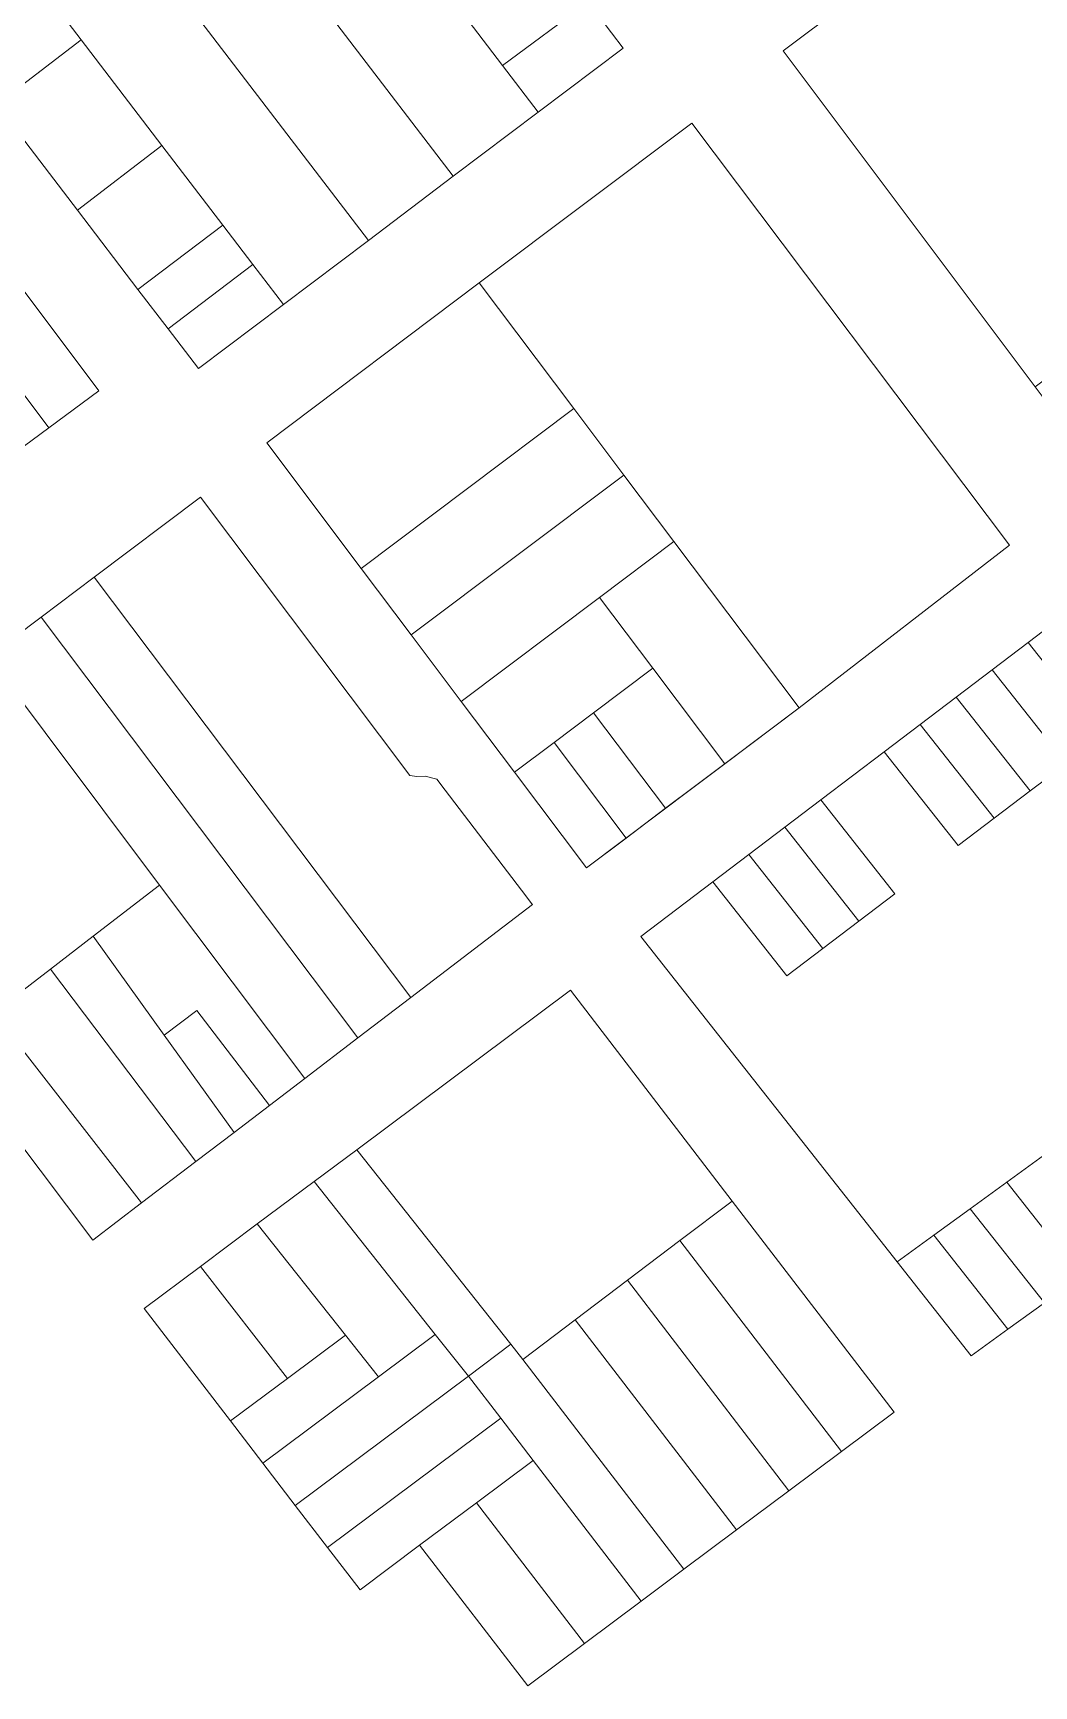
# Model space of a CAD drawing. Header units: metres. Extents: x 3873 to 16340, y -5213 to 3289.
# Drawn here: x 4769.8 to 4995.6, y 430.5 to 803.4 of the extents above; entities that cross this region are included whole.
import ezdxf

# ---------------------------------------------------------------- set-up
doc = ezdxf.new("R2010")
doc.units = ezdxf.units.M
doc.layers.add('CONTEXTO-MANZANAS', color=8, linetype='Continuous', lineweight=0, plot=False)
doc.layers.add('CONTEXTO-PARCELAS', color=9, linetype='Continuous', lineweight=0, plot=False)

msp = doc.modelspace()

# ---------------------------------------------------------------- linework, layer by layer
at = {"layer": 'CONTEXTO-MANZANAS'}
for points in [[(5035, 871.45), (5107, 775.45), (5098.36, 768.97), (5089.72, 762.49), (5081.08, 756.01), (5072.44, 749.53), (5063.8, 743.05), (5054.2, 735.85), (5045.56, 729.37), (5036.92, 722.89), (5028.28, 716.41), (5019.64, 709.93), (5011, 703.45), (4995.88, 723.61), (4939, 799.45), (5035, 871.45)], [(4718.29, 811.02), (4734.95, 788.85), (4741.8, 779.73), (4748.08, 771.37), (4754.85, 762.36), (4761.42, 753.61), (4767.99, 744.87), (4784.65, 722.69), (4773.38, 714.38), (4762.03, 706.01), (4751.15, 697.99), (4740.27, 689.97), (4723.72, 712.04), (4717.05, 720.93), (4710.46, 729.71), (4703.84, 738.54), (4697.32, 747.24), (4690.58, 756.22), (4674.37, 777.83), (4685.35, 786.13), (4696.33, 794.42), (4707.31, 802.72), (4718.29, 811.02)], [(4894.98, 810.4), (4902.88, 800.07), (4883.73, 785.6), (4864.57, 771.13), (4845.43, 756.67), (4826.28, 742.2), (4807.13, 727.73)], [(4807.13, 727.73), (4800.3, 736.67), (4793.46, 745.61), (4779.8, 763.48), (4761.58, 787.32), (4754.75, 796.26), (4747.92, 805.19)], [(4822.49, 710.98), (4870.43, 747.06), (4918.38, 783.13), (4990.03, 687.92), (4942.59, 651.18), (4894.65, 615.1), (4878.41, 636.67), (4866.39, 652.65), (4855.11, 667.63), (4843.84, 682.62), (4822.49, 710.98)], [(4771.6, 671.67), (4783.6, 680.7), (4807.56, 698.73), (4854.81, 635.92), (4856.38, 635.67), (4858.25, 635.79), (4860.88, 635.1), (4862.72, 632.57), (4876.81, 614.2), (4880, 610.01), (4882.31, 606.98), (4882.47, 606.79), (4855, 585.79), (4843.06, 576.7), (4831.13, 567.57), (4823.13, 561.47), (4815.13, 555.35), (4806.5, 548.79), (4794.28, 539.48), (4783.28, 531.07), (4711.5, 626.45), (4759.63, 662.67), (4771.6, 671.67)], [(4997.92, 516.96), (4989.68, 510.95), (4981.44, 504.94), (4964.73, 526.16), (4906.91, 599.57), (4923.15, 611.91), (4931.27, 618.08), (4939.4, 624.25), (4947.52, 630.42), (4961.81, 641.28), (4969.93, 647.44), (4978.05, 653.61), (4986.17, 659.78), (4994.29, 665.95), (5002.45, 672.15)]]:
    msp.add_lwpolyline(points, dxfattribs=at)
at = {"layer": 'CONTEXTO-PARCELAS'}
for points in [[(4864.57, 771.13), (4791.7, 866.48), (4810.85, 880.94), (4829.07, 857.11), (4836.84, 846.94), (4844.61, 836.77), (4852.39, 826.6), (4860.16, 816.43), (4867.93, 806.26), (4875.71, 796.09), (4883.73, 785.6), (4864.57, 771.13)], [(4864.57, 771.13), (4791.7, 866.48), (4810.85, 880.94), (4829.07, 857.11), (4836.84, 846.94), (4844.61, 836.77), (4852.39, 826.6), (4860.16, 816.43), (4867.93, 806.26), (4875.71, 796.09), (4883.73, 785.6), (4864.57, 771.13)], [(5035, 871.45), (5107, 775.45), (5098.36, 768.97), (5083.24, 789.13), (5074.6, 782.65), (5065.96, 776.17), (5057.32, 769.69), (5048.68, 763.21), (5063.8, 743.05), (5054.2, 735.85), (5039.08, 756.01), (5030.44, 749.53), (5021.8, 743.05), (5013.16, 736.57), (5004.52, 730.09), (4995.88, 723.61), (4939, 799.45), (5035, 871.45)], [(5035, 871.45), (5107, 775.45), (5098.36, 768.97), (5083.24, 789.13), (5074.6, 782.65), (5065.96, 776.17), (5057.32, 769.69), (5048.68, 763.21), (5063.8, 743.05), (5054.2, 735.85), (5039.08, 756.01), (5030.44, 749.53), (5021.8, 743.05), (5013.16, 736.57), (5004.52, 730.09), (4995.88, 723.61), (4939, 799.45), (5035, 871.45)], [(4845.43, 756.67), (4772.55, 852.01), (4791.7, 866.48), (4864.57, 771.13), (4845.43, 756.67)], [(4845.43, 756.67), (4772.55, 852.01), (4791.7, 866.48), (4864.57, 771.13), (4845.43, 756.67)], [(4826.28, 742.2), (4819.36, 751.24), (4812.61, 760.07), (4798.87, 778.06), (4780.65, 801.89), (4773.82, 810.83), (4766.98, 819.77), (4753.4, 837.54), (4772.55, 852.01), (4845.43, 756.67), (4826.28, 742.2)], [(4826.28, 742.2), (4819.36, 751.24), (4812.61, 760.07), (4798.87, 778.06), (4780.65, 801.89), (4773.82, 810.83), (4766.98, 819.77), (4753.4, 837.54), (4772.55, 852.01), (4845.43, 756.67), (4826.28, 742.2)], [(4894.98, 810.4), (4875.71, 796.09), (4867.93, 806.26), (4887.09, 820.73), (4894.98, 810.4)], [(4894.98, 810.4), (4875.71, 796.09), (4867.93, 806.26), (4887.09, 820.73), (4894.98, 810.4)], [(4780.65, 801.89), (4761.58, 787.32), (4754.75, 796.26), (4773.82, 810.83), (4780.65, 801.89)], [(4780.65, 801.89), (4761.58, 787.32), (4754.75, 796.26), (4773.82, 810.83), (4780.65, 801.89)], [(4883.73, 785.6), (4875.71, 796.09), (4894.98, 810.4), (4902.88, 800.07), (4883.73, 785.6)], [(4883.73, 785.6), (4875.71, 796.09), (4894.98, 810.4), (4902.88, 800.07), (4883.73, 785.6)], [(4942.59, 651.18), (4914.33, 688.73), (4903.05, 703.71), (4891.78, 718.69), (4870.43, 747.06), (4918.38, 783.13), (4990.03, 687.92), (4942.59, 651.18)], [(4942.59, 651.18), (4914.33, 688.73), (4903.05, 703.71), (4891.78, 718.69), (4870.43, 747.06), (4918.38, 783.13), (4990.03, 687.92), (4942.59, 651.18)], [(4812.61, 760.07), (4793.46, 745.61), (4779.8, 763.48), (4798.87, 778.06), (4812.61, 760.07)], [(4812.61, 760.07), (4793.46, 745.61), (4779.8, 763.48), (4798.87, 778.06), (4812.61, 760.07)], [(4819.36, 751.24), (4800.3, 736.67), (4793.46, 745.61), (4812.61, 760.07), (4819.36, 751.24)], [(4819.36, 751.24), (4800.3, 736.67), (4793.46, 745.61), (4812.61, 760.07), (4819.36, 751.24)], [(4807.13, 727.73), (4800.3, 736.67), (4819.36, 751.24), (4826.28, 742.2), (4807.13, 727.73)], [(4807.13, 727.73), (4800.3, 736.67), (4819.36, 751.24), (4826.28, 742.2), (4807.13, 727.73)], [(4891.78, 718.69), (4843.84, 682.62), (4822.49, 710.98), (4870.43, 747.06), (4891.78, 718.69)], [(4891.78, 718.69), (4843.84, 682.62), (4822.49, 710.98), (4870.43, 747.06), (4891.78, 718.69)], [(4773.38, 714.38), (4756.71, 736.5), (4767.99, 744.87), (4784.65, 722.69), (4773.38, 714.38)], [(4773.38, 714.38), (4756.71, 736.5), (4767.99, 744.87), (4784.65, 722.69), (4773.38, 714.38)], [(4773.38, 714.38), (4756.71, 736.5), (4767.99, 744.87), (4784.65, 722.69), (4773.38, 714.38)], [(4762.03, 706.01), (4745.64, 728.3), (4756.71, 736.5), (4773.38, 714.38), (4762.03, 706.01)], [(4762.03, 706.01), (4745.64, 728.3), (4756.71, 736.5), (4773.38, 714.38), (4762.03, 706.01)], [(4762.03, 706.01), (4745.64, 728.3), (4756.71, 736.5), (4773.38, 714.38), (4762.03, 706.01)], [(4843.84, 682.62), (4891.78, 718.69), (4903.05, 703.71), (4855.11, 667.63), (4843.84, 682.62)], [(4843.84, 682.62), (4891.78, 718.69), (4903.05, 703.71), (4855.11, 667.63), (4843.84, 682.62)], [(4855.11, 667.63), (4903.05, 703.71), (4914.33, 688.73), (4897.55, 676.1), (4866.39, 652.65), (4855.11, 667.63)], [(4855.11, 667.63), (4903.05, 703.71), (4914.33, 688.73), (4897.55, 676.1), (4866.39, 652.65), (4855.11, 667.63)], [(4860.88, 635.1), (4862.72, 632.57), (4876.81, 614.2), (4880, 610.01), (4882.31, 606.98), (4882.47, 606.79), (4855, 585.79), (4783.6, 680.7), (4807.56, 698.73), (4854.81, 635.92), (4856.38, 635.67), (4858.25, 635.79), (4860.88, 635.1)], [(4860.88, 635.1), (4862.72, 632.57), (4876.81, 614.2), (4880, 610.01), (4882.31, 606.98), (4882.47, 606.79), (4855, 585.79), (4783.6, 680.7), (4807.56, 698.73), (4854.81, 635.92), (4856.38, 635.67), (4858.25, 635.79), (4860.88, 635.1)], [(4897.55, 676.1), (4914.33, 688.73), (4942.59, 651.18), (4925.81, 638.55), (4909.57, 660.12), (4897.55, 676.1)], [(4897.55, 676.1), (4914.33, 688.73), (4942.59, 651.18), (4925.81, 638.55), (4909.57, 660.12), (4897.55, 676.1)], [(4783.6, 680.7), (4855, 585.79), (4843.06, 576.7), (4771.6, 671.67), (4783.6, 680.7)], [(4783.6, 680.7), (4855, 585.79), (4843.06, 576.7), (4771.6, 671.67), (4783.6, 680.7)], [(4866.39, 652.65), (4897.55, 676.1), (4909.57, 660.12), (4896.23, 650.08), (4887.32, 643.38), (4878.41, 636.67), (4866.39, 652.65)], [(4866.39, 652.65), (4897.55, 676.1), (4909.57, 660.12), (4896.23, 650.08), (4887.32, 643.38), (4878.41, 636.67), (4866.39, 652.65)], [(4831.13, 567.57), (4798.31, 611.2), (4759.63, 662.67), (4771.6, 671.67), (4843.06, 576.7), (4831.13, 567.57)], [(4831.13, 567.57), (4798.31, 611.2), (4759.63, 662.67), (4771.6, 671.67), (4843.06, 576.7), (4831.13, 567.57)], [(4994.29, 665.95), (5002.45, 672.15), (5019.12, 650.99), (5010.96, 644.78), (4994.29, 665.95)], [(4994.29, 665.95), (5002.45, 672.15), (5019.12, 650.99), (5010.96, 644.78), (4994.29, 665.95)], [(4994.29, 665.95), (5002.45, 672.15), (5019.12, 650.99), (5010.96, 644.78), (4994.29, 665.95)], [(4986.17, 659.78), (4994.29, 665.95), (5010.96, 644.78), (5002.84, 638.61), (4986.17, 659.78)], [(4986.17, 659.78), (4994.29, 665.95), (5010.96, 644.78), (5002.84, 638.61), (4986.17, 659.78)], [(4986.17, 659.78), (4994.29, 665.95), (5010.96, 644.78), (5002.84, 638.61), (4986.17, 659.78)], [(4783.28, 531.07), (4711.5, 626.45), (4759.63, 662.67), (4798.31, 611.2), (4783.35, 599.67), (4773.72, 592.23), (4760.88, 582.35), (4794.28, 539.48), (4783.28, 531.07)], [(4783.28, 531.07), (4711.5, 626.45), (4759.63, 662.67), (4798.31, 611.2), (4783.35, 599.67), (4773.72, 592.23), (4760.88, 582.35), (4794.28, 539.48), (4783.28, 531.07)], [(4896.23, 650.08), (4909.57, 660.12), (4925.81, 638.55), (4912.46, 628.51), (4896.23, 650.08)], [(4896.23, 650.08), (4909.57, 660.12), (4925.81, 638.55), (4912.46, 628.51), (4896.23, 650.08)], [(4978.05, 653.61), (4986.17, 659.78), (5002.84, 638.61), (4998.83, 635.55), (4994.73, 632.44), (4978.05, 653.61)], [(4978.05, 653.61), (4986.17, 659.78), (5002.84, 638.61), (4998.83, 635.55), (4994.73, 632.44), (4978.05, 653.61)], [(4978.05, 653.61), (4986.17, 659.78), (5002.84, 638.61), (4998.83, 635.55), (4994.73, 632.44), (4978.05, 653.61)], [(4969.93, 647.44), (4978.05, 653.61), (4994.73, 632.44), (4986.61, 626.26), (4969.93, 647.44)], [(4969.93, 647.44), (4978.05, 653.61), (4994.73, 632.44), (4986.61, 626.26), (4969.93, 647.44)], [(4969.93, 647.44), (4978.05, 653.61), (4994.73, 632.44), (4986.61, 626.26), (4969.93, 647.44)], [(4887.32, 643.38), (4896.23, 650.08), (4912.46, 628.51), (4903.56, 621.8), (4887.32, 643.38)], [(4887.32, 643.38), (4896.23, 650.08), (4912.46, 628.51), (4903.56, 621.8), (4887.32, 643.38)], [(4961.81, 641.28), (4969.93, 647.44), (4986.61, 626.26), (4978.49, 620.09), (4961.81, 641.28)], [(4961.81, 641.28), (4969.93, 647.44), (4986.61, 626.26), (4978.49, 620.09), (4961.81, 641.28)], [(4961.81, 641.28), (4969.93, 647.44), (4986.61, 626.26), (4978.49, 620.09), (4961.81, 641.28)], [(4878.41, 636.67), (4887.32, 643.38), (4903.56, 621.8), (4894.65, 615.1), (4878.41, 636.67)], [(4878.41, 636.67), (4887.32, 643.38), (4903.56, 621.8), (4894.65, 615.1), (4878.41, 636.67)], [(4906.91, 599.57), (4923.15, 611.91), (4939.85, 590.71), (4947.97, 596.88), (4956.09, 603.06), (4964.21, 609.23), (4947.52, 630.42), (4961.81, 641.28), (4978.49, 620.09), (4986.61, 626.26), (4994.73, 632.44), (4998.83, 635.55)], [(4906.91, 599.57), (4923.15, 611.91), (4939.85, 590.71), (4947.97, 596.88), (4956.09, 603.06), (4964.21, 609.23), (4947.52, 630.42), (4961.81, 641.28), (4978.49, 620.09), (4986.61, 626.26), (4994.73, 632.44), (4998.83, 635.55)], [(4906.91, 599.57), (4923.15, 611.91), (4939.85, 590.71), (4947.97, 596.88), (4956.09, 603.06), (4964.21, 609.23), (4947.52, 630.42), (4961.81, 641.28), (4978.49, 620.09), (4986.61, 626.26), (4994.73, 632.44), (4998.83, 635.55)], [(4939.4, 624.25), (4947.52, 630.42), (4964.21, 609.23), (4956.09, 603.06), (4939.4, 624.25)], [(4939.4, 624.25), (4947.52, 630.42), (4964.21, 609.23), (4956.09, 603.06), (4939.4, 624.25)], [(4939.4, 624.25), (4947.52, 630.42), (4964.21, 609.23), (4956.09, 603.06), (4939.4, 624.25)], [(4931.27, 618.08), (4939.4, 624.25), (4956.09, 603.06), (4947.97, 596.88), (4931.27, 618.08)], [(4931.27, 618.08), (4939.4, 624.25), (4956.09, 603.06), (4947.97, 596.88), (4931.27, 618.08)], [(4931.27, 618.08), (4939.4, 624.25), (4956.09, 603.06), (4947.97, 596.88), (4931.27, 618.08)], [(4923.15, 611.91), (4931.27, 618.08), (4947.97, 596.88), (4939.85, 590.71), (4923.15, 611.91)], [(4923.15, 611.91), (4931.27, 618.08), (4947.97, 596.88), (4939.85, 590.71), (4923.15, 611.91)], [(4923.15, 611.91), (4931.27, 618.08), (4947.97, 596.88), (4939.85, 590.71), (4923.15, 611.91)], [(4823.13, 561.47), (4806.74, 582.92), (4799.39, 577.3), (4783.35, 599.67), (4798.31, 611.2), (4831.13, 567.57), (4823.13, 561.47)], [(4823.13, 561.47), (4806.74, 582.92), (4799.39, 577.3), (4783.35, 599.67), (4798.31, 611.2), (4831.13, 567.57), (4823.13, 561.47)], [(4806.5, 548.79), (4773.72, 592.23), (4783.35, 599.67), (4799.39, 577.3), (4815.13, 555.35), (4806.5, 548.79)], [(4806.5, 548.79), (4773.72, 592.23), (4783.35, 599.67), (4799.39, 577.3), (4815.13, 555.35), (4806.5, 548.79)], [(4997.7, 550.19), (4989.46, 544.18), (4981.22, 538.17), (4972.97, 532.16), (4964.73, 526.16), (4906.91, 599.57)], [(4997.7, 550.19), (4989.46, 544.18), (4981.22, 538.17), (4972.97, 532.16), (4964.73, 526.16), (4906.91, 599.57)], [(4997.7, 550.19), (4989.46, 544.18), (4981.22, 538.17), (4972.97, 532.16), (4964.73, 526.16), (4906.91, 599.57)], [(4794.28, 539.48), (4760.88, 582.35), (4773.72, 592.23), (4806.5, 548.79), (4794.28, 539.48)], [(4794.28, 539.48), (4760.88, 582.35), (4773.72, 592.23), (4806.5, 548.79), (4794.28, 539.48)], [(4927.53, 539.89), (4915.73, 530.96), (4903.92, 522.03), (4892.12, 513.1), (4880.31, 504.17), (4877.6, 507.59), (4842.81, 551.48), (4891.03, 587.51), (4927.53, 539.89)], [(4927.53, 539.89), (4915.73, 530.96), (4903.92, 522.03), (4892.12, 513.1), (4880.31, 504.17), (4877.6, 507.59), (4842.81, 551.48), (4891.03, 587.51), (4927.53, 539.89)], [(4927.53, 539.89), (4915.73, 530.96), (4903.92, 522.03), (4892.12, 513.1), (4880.31, 504.17), (4877.6, 507.59), (4842.81, 551.48), (4891.03, 587.51), (4927.53, 539.89)], [(4815.13, 555.35), (4799.39, 577.3), (4806.74, 582.92), (4823.13, 561.47), (4815.13, 555.35)], [(4815.13, 555.35), (4799.39, 577.3), (4806.74, 582.92), (4823.13, 561.47), (4815.13, 555.35)], [(4867.99, 500.41), (4860.53, 509.81), (4833.2, 544.3), (4842.81, 551.48), (4877.6, 507.59), (4867.99, 500.41)], [(4867.99, 500.41), (4860.53, 509.81), (4833.2, 544.3), (4842.81, 551.48), (4877.6, 507.59), (4867.99, 500.41)], [(4867.99, 500.41), (4860.53, 509.81), (4833.2, 544.3), (4842.81, 551.48), (4877.6, 507.59), (4867.99, 500.41)], [(4989.46, 544.18), (4997.7, 550.19), (5014.41, 528.98), (5006.17, 522.97), (4989.46, 544.18)], [(4989.46, 544.18), (4997.7, 550.19), (5014.41, 528.98), (5006.17, 522.97), (4989.46, 544.18)], [(4989.46, 544.18), (4997.7, 550.19), (5014.41, 528.98), (5006.17, 522.97), (4989.46, 544.18)], [(4840.26, 509.64), (4820.38, 534.72), (4833.2, 544.3), (4860.53, 509.81), (4847.72, 500.23), (4840.26, 509.64)], [(4840.26, 509.64), (4820.38, 534.72), (4833.2, 544.3), (4860.53, 509.81), (4847.72, 500.23), (4840.26, 509.64)], [(4840.26, 509.64), (4820.38, 534.72), (4833.2, 544.3), (4860.53, 509.81), (4847.72, 500.23), (4840.26, 509.64)], [(4981.22, 538.17), (4989.46, 544.18), (5006.17, 522.97), (4997.92, 516.96), (4981.22, 538.17)], [(4981.22, 538.17), (4989.46, 544.18), (5006.17, 522.97), (4997.92, 516.96), (4981.22, 538.17)], [(4981.22, 538.17), (4989.46, 544.18), (5006.17, 522.97), (4997.92, 516.96), (4981.22, 538.17)], [(4915.73, 530.96), (4927.53, 539.89), (4964.03, 492.26), (4952.18, 483.4), (4915.73, 530.96)], [(4915.73, 530.96), (4927.53, 539.89), (4964.03, 492.26), (4952.18, 483.4), (4915.73, 530.96)], [(4915.73, 530.96), (4927.53, 539.89), (4964.03, 492.26), (4952.18, 483.4), (4915.73, 530.96)], [(4972.97, 532.16), (4981.22, 538.17), (4997.92, 516.96), (4989.68, 510.95), (4972.97, 532.16)], [(4972.97, 532.16), (4981.22, 538.17), (4997.92, 516.96), (4989.68, 510.95), (4972.97, 532.16)], [(4972.97, 532.16), (4981.22, 538.17), (4997.92, 516.96), (4989.68, 510.95), (4972.97, 532.16)], [(4827.16, 499.85), (4807.57, 525.15), (4820.38, 534.72), (4840.26, 509.64), (4827.16, 499.85)], [(4827.16, 499.85), (4807.57, 525.15), (4820.38, 534.72), (4840.26, 509.64), (4827.16, 499.85)], [(4827.16, 499.85), (4807.57, 525.15), (4820.38, 534.72), (4840.26, 509.64), (4827.16, 499.85)], [(4903.92, 522.03), (4915.73, 530.96), (4952.18, 483.4), (4940.32, 474.54), (4903.92, 522.03)], [(4903.92, 522.03), (4915.73, 530.96), (4952.18, 483.4), (4940.32, 474.54), (4903.92, 522.03)], [(4903.92, 522.03), (4915.73, 530.96), (4952.18, 483.4), (4940.32, 474.54), (4903.92, 522.03)], [(4964.73, 526.16), (4972.97, 532.16), (4989.68, 510.95), (4981.44, 504.94), (4964.73, 526.16)], [(4964.73, 526.16), (4972.97, 532.16), (4989.68, 510.95), (4981.44, 504.94), (4964.73, 526.16)], [(4964.73, 526.16), (4972.97, 532.16), (4989.68, 510.95), (4981.44, 504.94), (4964.73, 526.16)], [(4807.57, 525.15), (4827.16, 499.85), (4814.35, 490.27), (4794.88, 515.67), (4807.57, 525.15)], [(4807.57, 525.15), (4827.16, 499.85), (4814.35, 490.27), (4794.88, 515.67), (4807.57, 525.15)], [(4807.57, 525.15), (4827.16, 499.85), (4814.35, 490.27), (4794.88, 515.67), (4807.57, 525.15)], [(4928.47, 465.68), (4892.12, 513.1), (4903.92, 522.03), (4940.32, 474.54), (4928.47, 465.68)], [(4928.47, 465.68), (4892.12, 513.1), (4903.92, 522.03), (4940.32, 474.54), (4928.47, 465.68)], [(4928.47, 465.68), (4892.12, 513.1), (4903.92, 522.03), (4940.32, 474.54), (4928.47, 465.68)], [(4916.61, 456.82), (4880.31, 504.17), (4892.12, 513.1), (4928.47, 465.68), (4916.61, 456.82)], [(4916.61, 456.82), (4880.31, 504.17), (4892.12, 513.1), (4928.47, 465.68), (4916.61, 456.82)], [(4916.61, 456.82), (4880.31, 504.17), (4892.12, 513.1), (4928.47, 465.68), (4916.61, 456.82)], [(4827.16, 499.85), (4840.26, 509.64), (4847.72, 500.23), (4821.65, 480.75), (4814.35, 490.27), (4827.16, 499.85)], [(4827.16, 499.85), (4840.26, 509.64), (4847.72, 500.23), (4821.65, 480.75), (4814.35, 490.27), (4827.16, 499.85)], [(4827.16, 499.85), (4840.26, 509.64), (4847.72, 500.23), (4821.65, 480.75), (4814.35, 490.27), (4827.16, 499.85)], [(4828.95, 471.23), (4821.65, 480.75), (4847.72, 500.23), (4860.53, 509.81), (4867.99, 500.41), (4828.95, 471.23)], [(4828.95, 471.23), (4821.65, 480.75), (4847.72, 500.23), (4860.53, 509.81), (4867.99, 500.41), (4828.95, 471.23)], [(4828.95, 471.23), (4821.65, 480.75), (4847.72, 500.23), (4860.53, 509.81), (4867.99, 500.41), (4828.95, 471.23)], [(4882.61, 481.38), (4875.3, 490.89), (4867.99, 500.41), (4877.6, 507.59), (4880.31, 504.17), (4916.61, 456.82), (4907, 449.64), (4882.61, 481.38)], [(4882.61, 481.38), (4875.3, 490.89), (4867.99, 500.41), (4877.6, 507.59), (4880.31, 504.17), (4916.61, 456.82), (4907, 449.64), (4882.61, 481.38)], [(4882.61, 481.38), (4875.3, 490.89), (4867.99, 500.41), (4877.6, 507.59), (4880.31, 504.17), (4916.61, 456.82), (4907, 449.64), (4882.61, 481.38)], [(4828.95, 471.23), (4867.99, 500.41), (4875.3, 490.89), (4836.25, 461.7), (4828.95, 471.23)], [(4828.95, 471.23), (4867.99, 500.41), (4875.3, 490.89), (4836.25, 461.7), (4828.95, 471.23)], [(4828.95, 471.23), (4867.99, 500.41), (4875.3, 490.89), (4836.25, 461.7), (4828.95, 471.23)], [(4843.55, 452.18), (4836.25, 461.7), (4875.3, 490.89), (4882.61, 481.38), (4869.8, 471.8), (4856.98, 462.22), (4843.55, 452.18)], [(4843.55, 452.18), (4836.25, 461.7), (4875.3, 490.89), (4882.61, 481.38), (4869.8, 471.8), (4856.98, 462.22), (4843.55, 452.18)], [(4843.55, 452.18), (4836.25, 461.7), (4875.3, 490.89), (4882.61, 481.38), (4869.8, 471.8), (4856.98, 462.22), (4843.55, 452.18)], [(4894.19, 440.06), (4869.8, 471.8), (4882.61, 481.38), (4907, 449.64), (4894.19, 440.06)], [(4894.19, 440.06), (4869.8, 471.8), (4882.61, 481.38), (4907, 449.64), (4894.19, 440.06)], [(4894.19, 440.06), (4869.8, 471.8), (4882.61, 481.38), (4907, 449.64), (4894.19, 440.06)], [(4856.98, 462.22), (4869.8, 471.8), (4894.19, 440.06), (4881.37, 430.48), (4856.98, 462.22)], [(4856.98, 462.22), (4869.8, 471.8), (4894.19, 440.06), (4881.37, 430.48), (4856.98, 462.22)], [(4856.98, 462.22), (4869.8, 471.8), (4894.19, 440.06), (4881.37, 430.48), (4856.98, 462.22)]]:
    msp.add_lwpolyline(points, dxfattribs=at)

doc.saveas('drawing.dxf')
